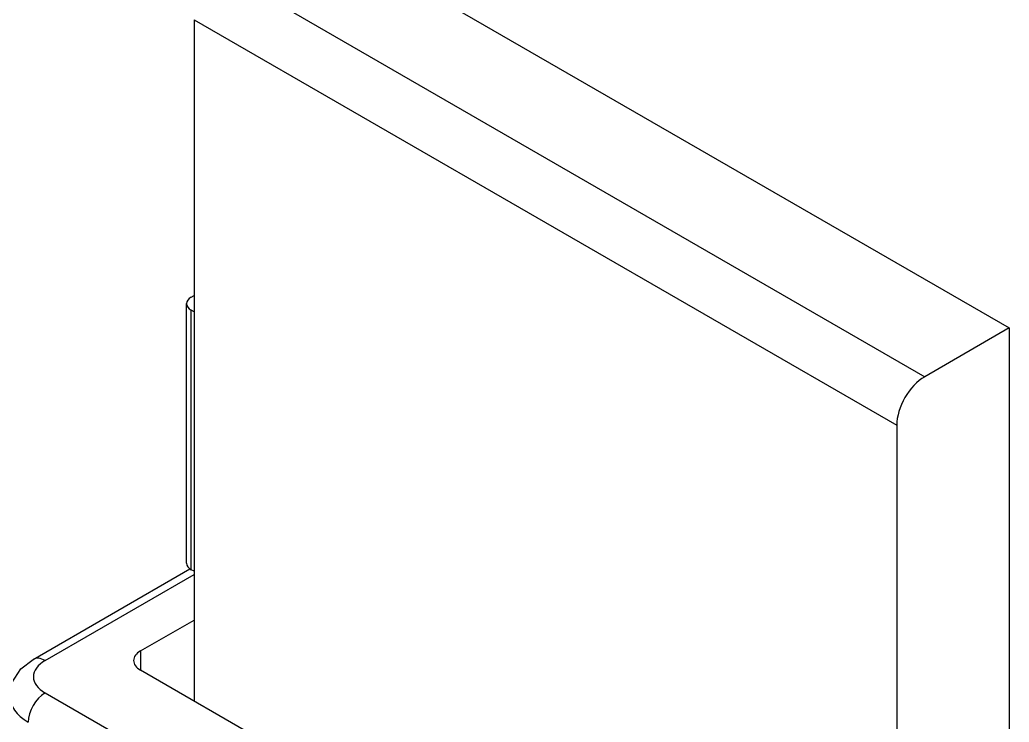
# Model space of a CAD drawing. Header units: millimetres. Extents: x -105 to 105, y -148 to 148.
# Drawn here: x 47.96 to 60.41, y -57.56 to -48.72 of the extents above; entities that cross this region are included whole.
import ezdxf

# ---------------------------------------------------------------- set-up
doc = ezdxf.new("R2010")
doc.units = ezdxf.units.MM
doc.layers.get('0').update_dxf_attribs({"lineweight": 18})

msp = doc.modelspace()

# ---------------------------------------------------------------- linework, layer by layer
at = {"color": 7, "lineweight": 30, "ltscale": 0.255155}
for p, q in [((51.569, -47.493), (60.408, -52.596)), ((50.508, -48.106), (59.347, -53.209)), ((50.155, -48.718), (58.994, -53.821))]:
    msp.add_line(p, q, dxfattribs=at)
at = {"color": 7, "lineweight": 30, "ltscale": 0.21433}
for p, q in [((50.155, -48.718), (50.155, -57.291)), ((58.994, -53.821), (58.994, -62.394))]:
    msp.add_line(p, q, dxfattribs=at)
at = {"color": 7, "lineweight": 30, "ltscale": 0.001021}
for p, q in [((50.119, -52.209), (50.155, -52.188)), ((50.155, -55.658), (50.119, -55.638))]:
    msp.add_line(p, q, dxfattribs=at)
at = {"color": 7, "lineweight": 30, "ltscale": 0.081649}
for p, q in [((50.061, -55.556), (50.061, -52.29)), ((50.119, -55.638), (50.119, -52.372))]:
    msp.add_line(p, q, dxfattribs=at)
at = {"color": 7, "lineweight": 30, "ltscale": 0.00102}
msp.add_line((50.155, -52.392), (50.119, -52.372), dxfattribs=at)
at = {"color": 7, "lineweight": 30, "ltscale": 0.030619}
msp.add_line((60.408, -52.596), (59.347, -53.209), dxfattribs=at)
at = {"color": 7, "lineweight": 30, "ltscale": 0.153093}
msp.add_line((60.408, -52.596), (60.408, -58.72), dxfattribs=at)
at = {"color": 7, "lineweight": 30, "ltscale": 0.056937}
msp.add_line((48.131, -56.766), (50.103, -55.627), dxfattribs=at)
at = {"color": 7, "lineweight": 30, "ltscale": 0.054093}
msp.add_line((48.281, -56.781), (50.155, -55.699), dxfattribs=at)
at = {"color": 7, "lineweight": 30, "ltscale": 0.019392}
msp.add_line((49.483, -56.658), (50.155, -56.271), dxfattribs=at)
at = {"color": 7, "lineweight": 30, "ltscale": 0.006124}
msp.add_line((49.483, -56.658), (49.483, -56.903), dxfattribs=at)
at = {"color": 7, "lineweight": 30, "ltscale": 0.293939}
msp.add_line((59.665, -62.782), (49.483, -56.903), dxfattribs=at)
at = {"color": 7, "lineweight": 30, "ltscale": 0.314351}
msp.add_line((59.17, -63.476), (48.281, -57.189), dxfattribs=at)
at = {"color": 7, "lineweight": 30}
msp.add_lwpolyline([(47.835, -57.23), (47.865, -57.063), (47.978, -56.886), (48.131, -56.766)], dxfattribs=at)
for centre, major_axis, start_param, end_param in [((50.261, -52.29), (0.2, 0), 2.356194, 3.141593), ((50.261, -52.29), (0.2, 0), 3.141593, 3.926991), ((59.347, -53.617), (-0.25, -0.433), 3.926991, 5.497787), ((50.261, -55.556), (0.2, 0), 3.141593, 3.926991), ((48.281, -57.026), (-0.15, 0.26), 5.497787, 6.283185), ((49.695, -56.781), (0.3, 0), 2.356194, 3.141593), ((48.635, -56.985), (0.5, 0), 2.356194, 3.926991), ((49.695, -56.781), (0.3, 0), 3.141593, 3.926991), ((48.635, -57.23), (0.8, 0), 3.141593, 3.926991), ((48.281, -57.434), (-0.15, -0.26), 3.926991, 5.497787)]:
    msp.add_ellipse(centre, major_axis=major_axis, ratio=0.57735, start_param=start_param, end_param=end_param, dxfattribs=at)

doc.saveas('drawing.dxf')
